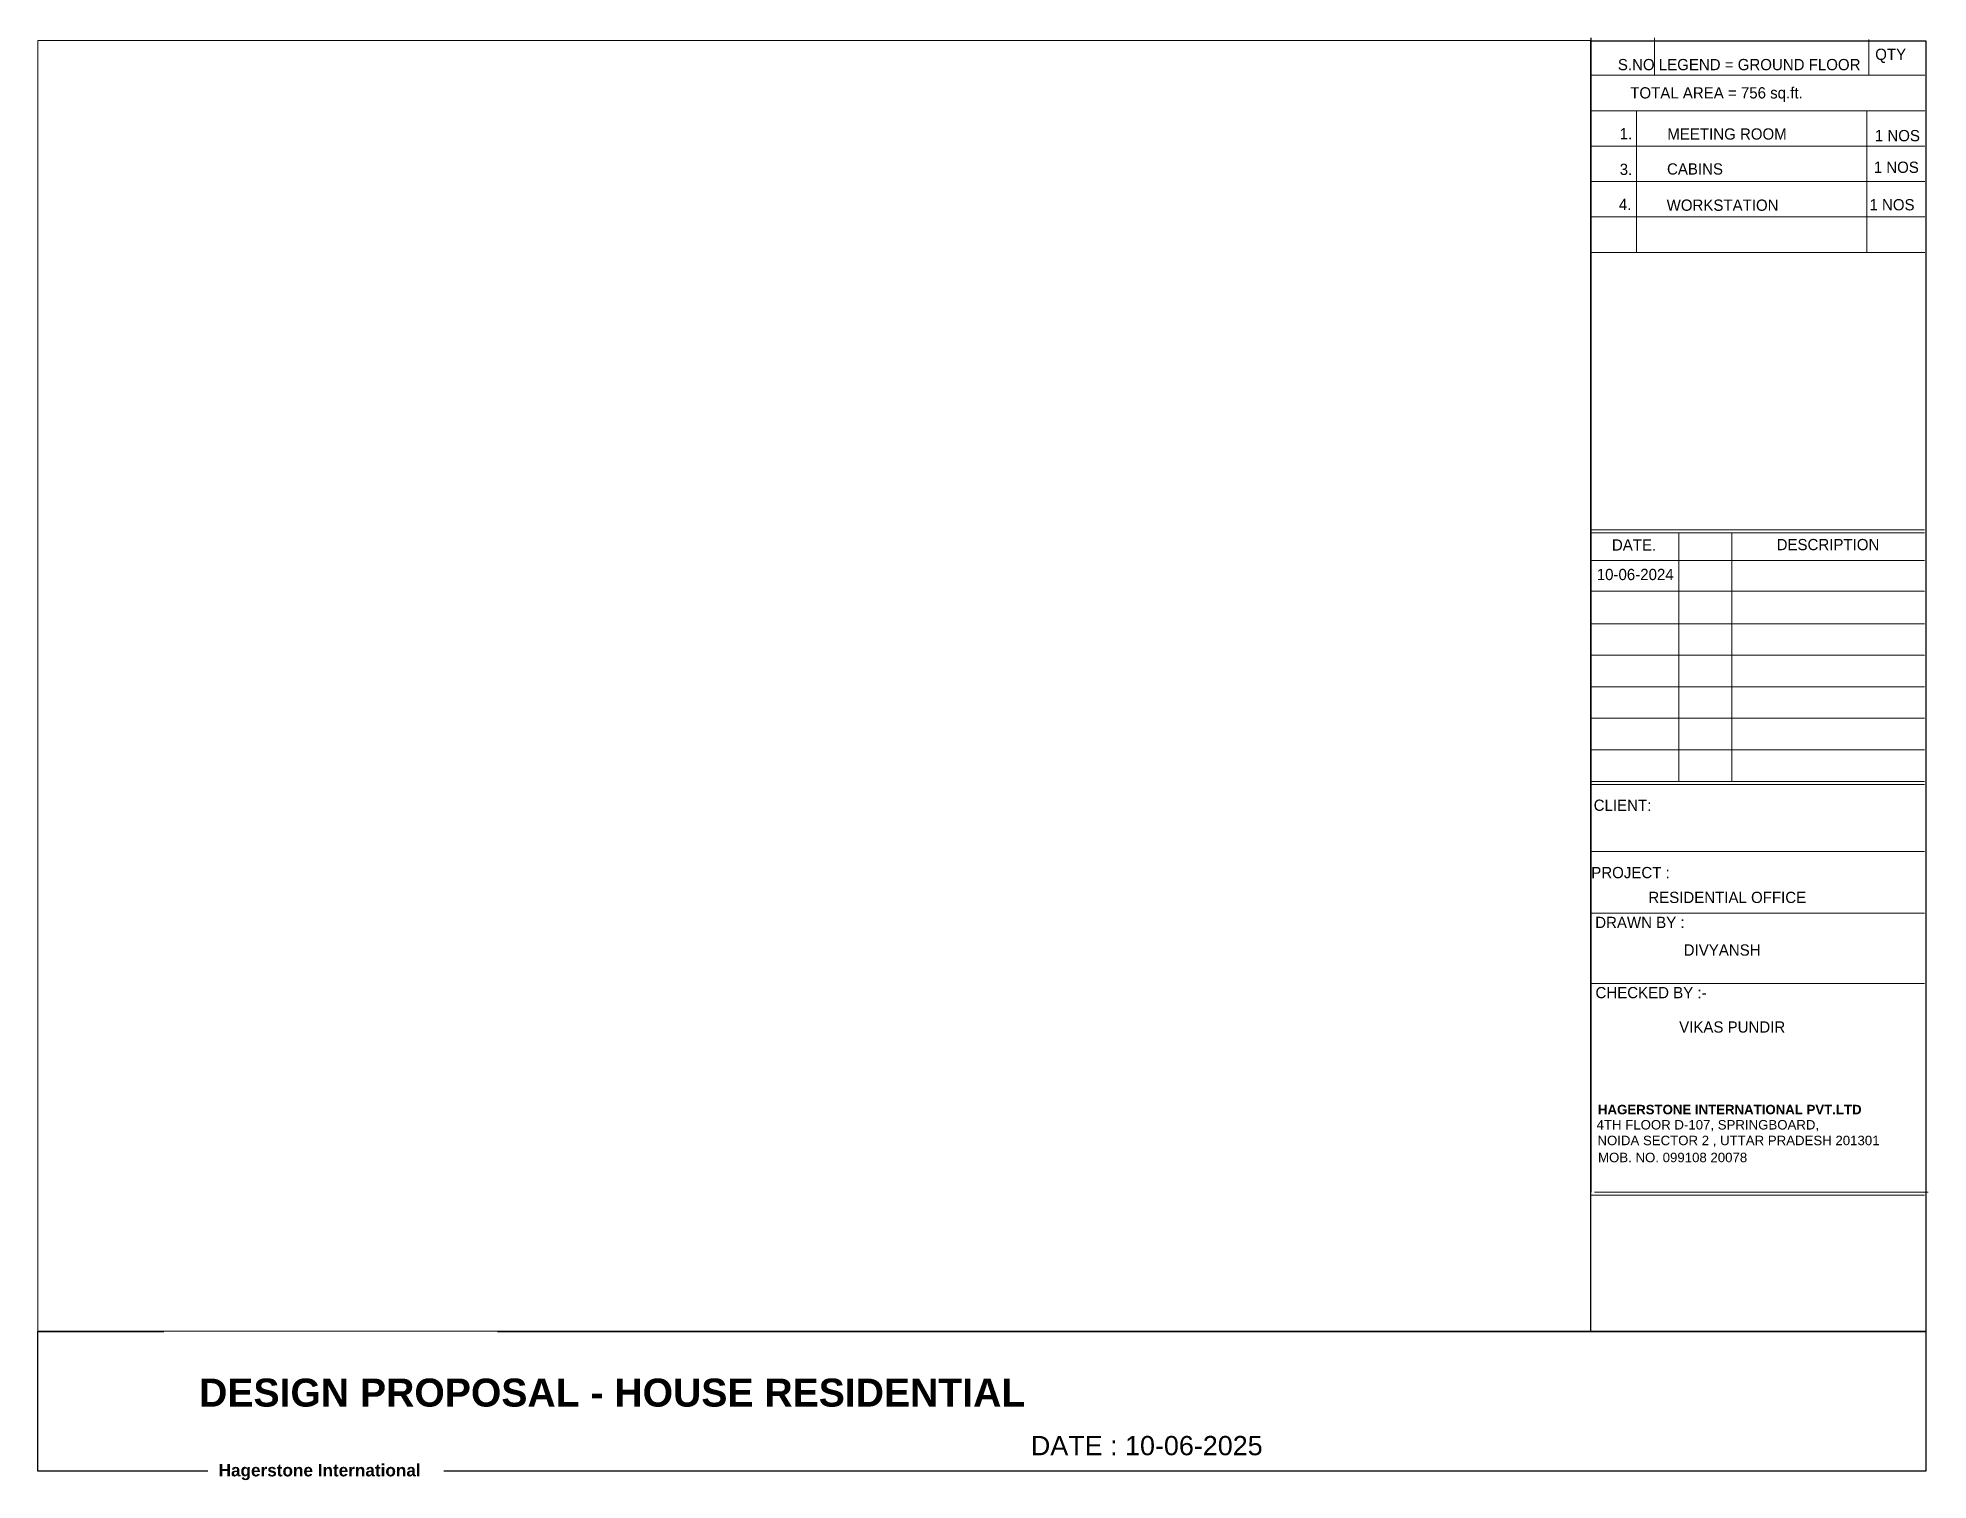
# Paper-space layout 'RCP LAYOUT' of a CAD drawing. Header units: inches. Extents: x 0 to 257, y -1 to 195.
import ezdxf

# ---------------------------------------------------------------- set-up
doc = ezdxf.new("R2010")
doc.units = ezdxf.units.IN
doc.layers.add('PDF_COLUMN', color=7, linetype='Continuous', true_color=0x7f7f7f)
for name, color, linetype in [('PDF_PDF2_PDF_0', 7, 'Continuous'), ('PDF_PDF3_PDF_0', 7, 'Continuous'), ('PDF_Text', 7, 'Continuous')]:
    doc.layers.add(name, color=color, linetype=linetype)
doc.styles.add('PDF Arial', font='arial.ttf')
doc.styles.add('PDF Arial Bold', font='arialbd.ttf')
doc.styles.add('PDF Bahnschrift', font='')
doc.styles.get('PDF Bahnschrift').set_extended_font_data('Bahnschrift')

psp = doc.layouts.new('RCP LAYOUT')

# ---------------------------------------------------------------- linework, layer by layer
at = {"layer": 'PDF_COLUMN', "lineweight": 0}
for points in [[(211.26, 127.99), (256.62, 127.99)], [(211.26, 127.57), (256.62, 127.57)], [(223.19, 127.57), (223.19, 93.8)], [(230.42, 127.57), (230.42, 93.8)], [(256.09, 123.79), (211.26, 123.79), (256.62, 123.79)], [(256.09, 119.65), (211.26, 119.65), (256.62, 119.65)], [(211.26, 115.21), (256.62, 115.21), (211.26, 115.21), (256.09, 115.21)], [(256.09, 110.96), (211.26, 110.96), (256.62, 110.96), (211.26, 110.96)], [(256.62, 106.64), (211.26, 106.64)], [(256.09, 102.38), (211.26, 102.38), (256.62, 102.38)], [(256.62, 98.07), (211.26, 98.07)], [(211.26, 93.8), (256.62, 93.8), (211.26, 93.8)], [(211.26, 93.39), (256.62, 93.39)], [(256.62, 84.26), (211.26, 84.26), (256.62, 84.26)], [(211.26, 84.26), (256.62, 84.26)], [(211.26, 75.9), (256.62, 75.9)], [(211.26, 66.34), (256.62, 66.34)], [(211.26, 37.58), (256.62, 37.58)], [(211.74, 37.98), (257.1, 37.98)]]:
    psp.add_lwpolyline(points, dxfattribs=at)
at = {"layer": 'PDF_PDF2_PDF_0', "lineweight": 25}
for points in [[(211.26, 194.81), (211.26, 37.98)], [(23.24, 0.07), (0.13, 0.07), (0.13, 19.08), (17.28, 19.08)], [(62.63, 19.08), (256.76, 19.08), (256.76, 0.07), (55.34, 0.07)]]:
    psp.add_lwpolyline(points, dxfattribs=at)
psp.add_lwpolyline([(211.26, 194.42), (256.76, 194.42), (256.76, 19.08), (211.26, 19.08)], close=True, dxfattribs=at)
at = {"layer": 'PDF_PDF3_PDF_0', "lineweight": 0}
for points in [[(219.88, 189.73), (219.88, 194.79)], [(249.05, 194.59), (249.05, 189.73)], [(211.26, 189.73), (256.64, 189.73)], [(211.26, 184.9), (256.64, 184.9)], [(217.45, 165.65), (217.45, 184.9)], [(248.76, 184.9), (248.76, 165.65)], [(211.26, 180.11), (256.64, 180.11)], [(211.26, 175.28), (256.64, 175.28)], [(211.26, 170.48), (256.64, 170.48)], [(211.26, 165.65), (256.64, 165.65)]]:
    psp.add_lwpolyline(points, dxfattribs=at)

# ---------------------------------------------------------------- texts
at = {"layer": 'PDF_Text', "attachment_point": 7}
for s, insert, char_height, style in [('QTY', (249.9, 191.39), 1.528, 'PDF Bahnschrift'), ('S.NO LEGEND = GROUND FLOOR', (214.92, 190.39), 1.5277, 'PDF Bahnschrift'), ('TOTAL AREA = 756 sq.ft.', (216.6, 186.11), 1.5277, 'PDF Bahnschrift'), ('1.', (215.17, 181.03), 1.528, 'PDF Bahnschrift'), ('MEETING ROOM', (221.64, 180.96), 1.5277, 'PDF Bahnschrift'), ('1 NOS', (249.85, 180.74), 1.528, 'PDF Bahnschrift'), ('3.', (215.17, 176.16), 1.528, 'PDF Bahnschrift'), ('CABINS', (221.6, 176.21), 1.528, 'PDF Bahnschrift'), ('1 NOS', (249.7, 176.44), 1.528, 'PDF Bahnschrift'), ('4.', (215.05, 171.41), 1.528, 'PDF Bahnschrift'), ('WORKSTATION', (221.55, 171.29), 1.5277, 'PDF Bahnschrift'), ('1 NOS', (249.12, 171.35), 1.528, 'PDF Bahnschrift'), ('DATE.', (214.11, 125.15), 1.528, 'PDF Bahnschrift'), ('DESCRIPTION', (236.5, 125.18), 1.5277, 'PDF Bahnschrift'), ('10-06-2024', (212.05, 121.12), 1.528, 'PDF Bahnschrift'), ('CLIENT:', (211.63, 89.77), 1.528, 'PDF Bahnschrift'), ('PROJECT :', (211.3, 80.62), 1.528, 'PDF Bahnschrift'), ('RESIDENTIAL OFFICE', (219.06, 77.25), 1.5277, 'PDF Bahnschrift'), ('DRAWN BY :', (211.84, 73.87), 1.528, 'PDF Bahnschrift'), ('DIVYANSH', (223.87, 70.1), 1.528, 'PDF Bahnschrift'), ('CHECKED BY :-', (211.88, 64.31), 1.5277, 'PDF Bahnschrift'), ('VIKAS PUNDIR', (223.25, 59.64), 1.5277, 'PDF Bahnschrift'), ('HAGERSTONE INTERNATIONAL PVT.LTD', (212.21, 48.55), 1.2865, 'PDF Arial Bold'), ('4TH FLOOR D-107, SPRINGBOARD,', (212.02, 46.26), 1.2865, 'PDF Arial'), ('NOIDA SECTOR 2 , UTTAR PRADESH 201301', (212.14, 44.13), 1.2865, 'PDF Arial'), ('MOB. NO. 099108 20078', (212.22, 42.04), 1.2865, 'PDF Arial'), ('DESIGN PROPOSAL - HOUSE RESIDENTIAL', (22.06, 8.8), 3.808, 'PDF Arial Bold'), ('DATE : 10-06-2025', (135.13, 2.21), 2.6174, 'PDF Arial'), ('Hagerstone International', (24.71, -1.14), 1.6691, 'PDF Arial Bold')]:
    psp.add_mtext(s, dxfattribs=dict(at, insert=insert, char_height=char_height, style=style))

# ---------------------------------------------------------------- viewports
at = {"layer": '0', "view_target_point": (3150625.77, 1433120.45)}
psp.add_viewport(center=(105.7, 106.76), size=(211.13, 175.348), view_center_point=(-3117198.03, -1419915.66), view_height=345.981, dxfattribs=at)

doc.saveas('drawing.dxf')
